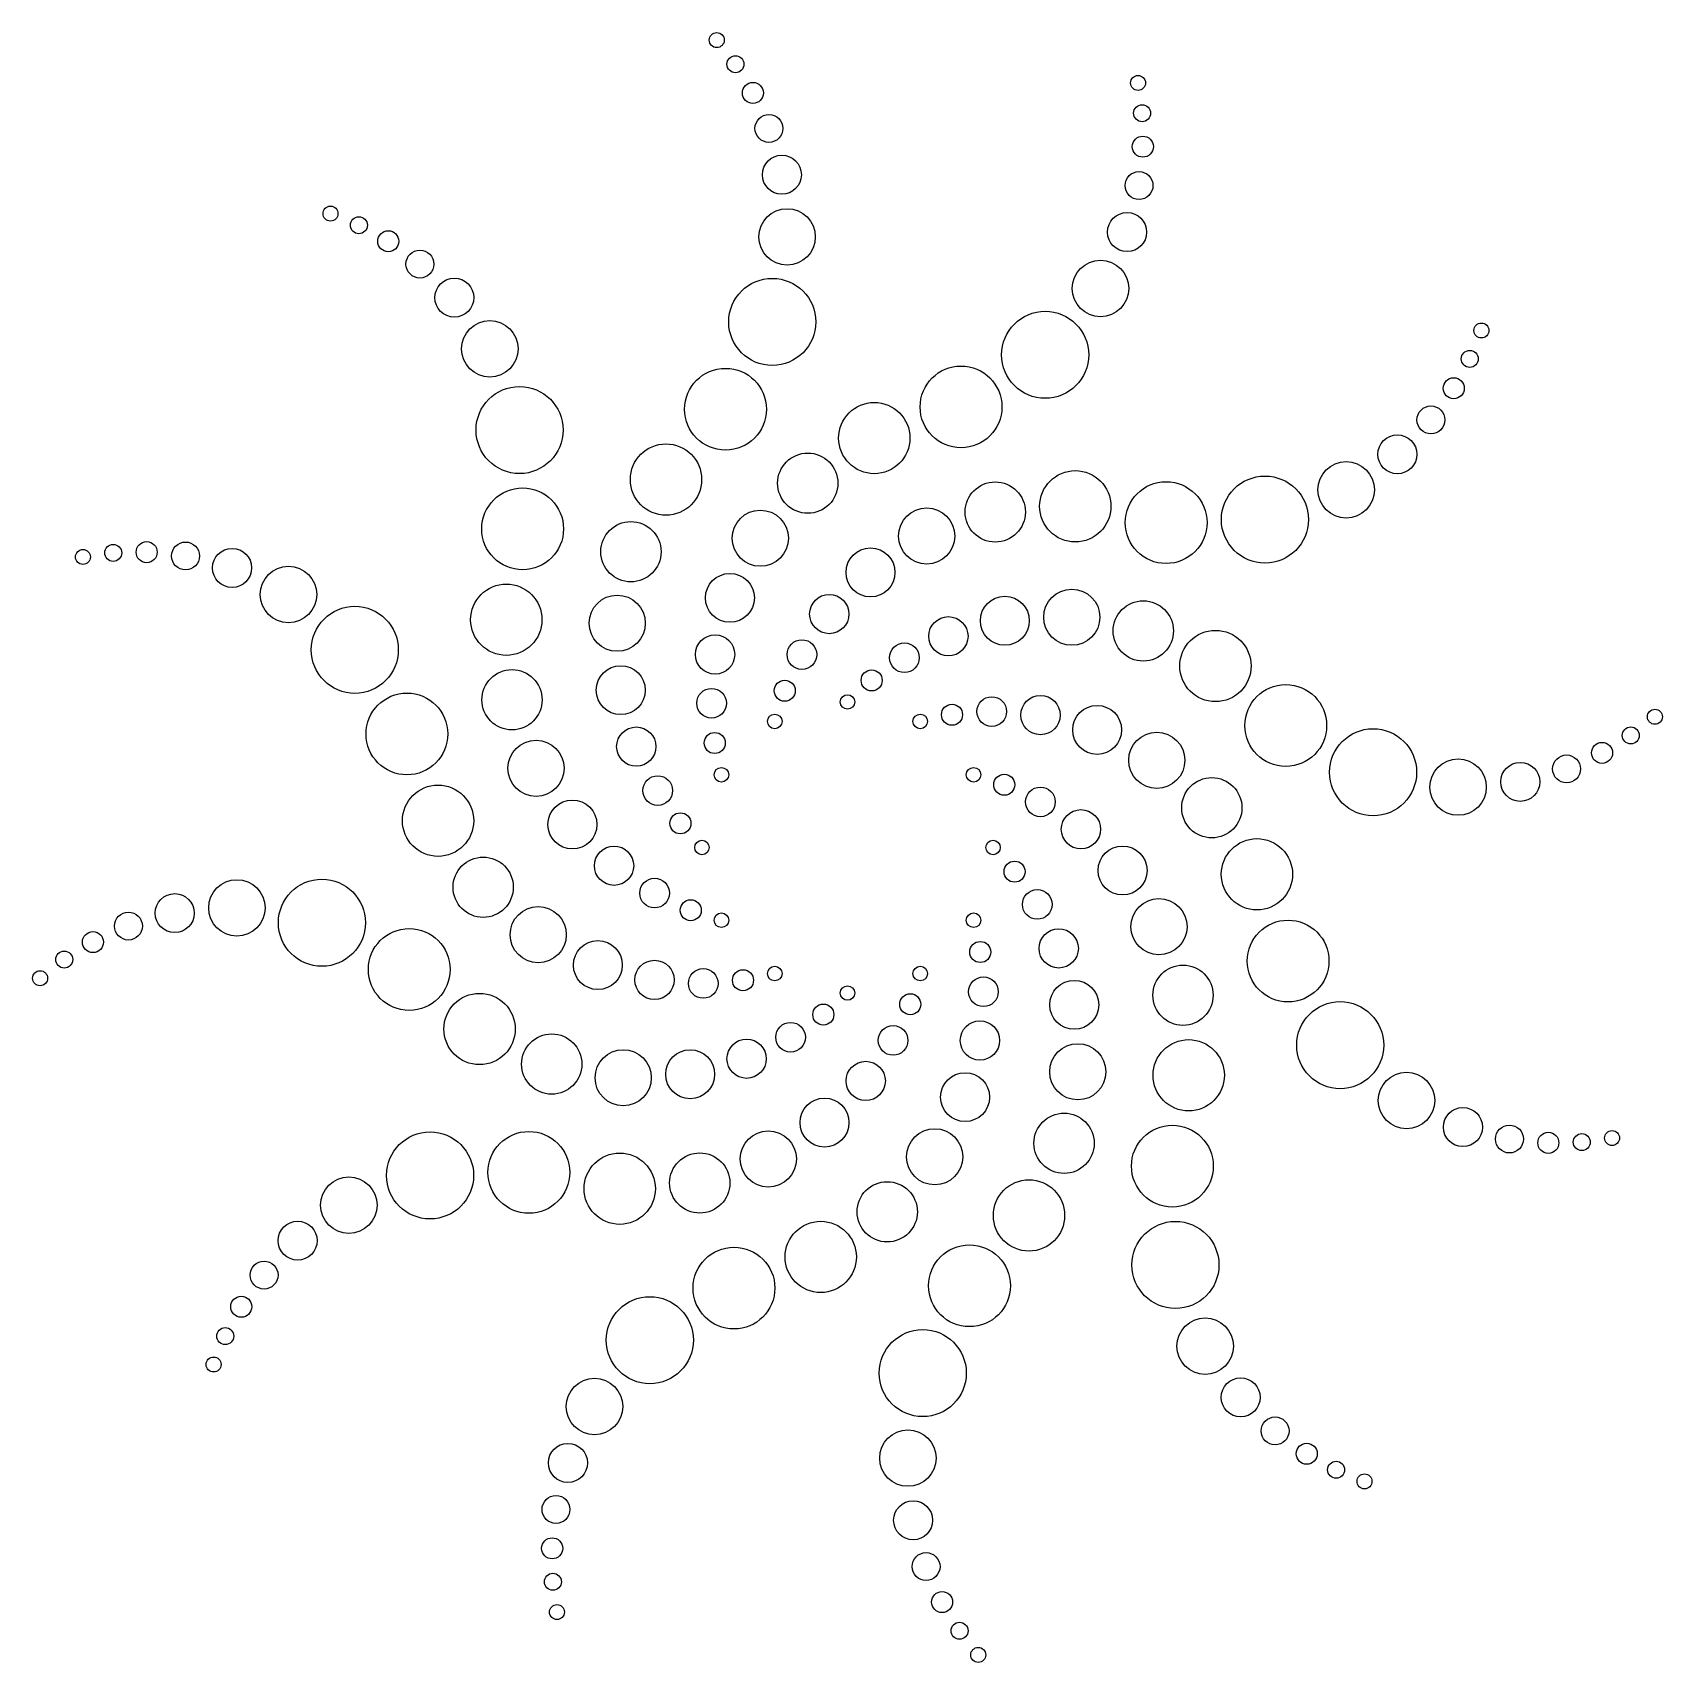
# Model space of a CAD drawing. Extents: x -56 to 56, y -56 to 56.
import ezdxf

# ---------------------------------------------------------------- set-up
doc = ezdxf.new("R2010")
doc.units = 0

msp = doc.modelspace()

# ---------------------------------------------------------------- linework, layer by layer
for centre, radius in [((-8.98, 55.47), 0.514), ((-7.7, 53.81), 0.583), ((19.96, 52.53), 0.514), ((-6.5, 51.84), 0.722), ((20.24, 50.45), 0.583), ((-5.4, 49.4), 0.958), ((20.29, 48.15), 0.722), ((-4.51, 46.22), 1.34), ((20.03, 45.48), 0.958), ((-35.52, 43.55), 0.514), ((-4.15, 41.95), 1.94), ((-33.57, 42.75), 0.583), ((19.21, 42.28), 1.34), ((-31.55, 41.65), 0.722), ((-29.38, 40.08), 0.958), ((17.38, 38.41), 1.94), ((-27.01, 37.78), 1.34), ((-5.17, 36.11), 2.99), ((-24.57, 34.26), 1.94), ((13.58, 33.85), 2.99), ((43.55, 35.52), 0.514), ((42.75, 33.57), 0.583), ((-8.38, 30.11), 2.81), ((7.8, 30.27), 2.81), ((-22.53, 28.68), 2.99), ((41.65, 31.55), 0.722), ((1.84, 28.13), 2.45), ((40.08, 29.38), 0.958), ((37.78, 27.01), 1.34), ((-12.47, 25.28), 2.45), ((-2.73, 25.03), 2.07), ((15.65, 23.44), 2.45), ((34.26, 24.57), 1.94), ((-22.32, 21.89), 2.81), ((10.15, 23.05), 2.07), ((21.89, 22.32), 2.81), ((28.68, 22.53), 2.99), ((-5.99, 21.25), 1.93), ((5.44, 21.4), 1.93), ((-14.88, 20.32), 2.07), ((-52.53, 19.96), 0.514), ((-50.45, 20.24), 0.583), ((-48.15, 20.29), 0.722), ((-45.48, 20.03), 0.958), ((-42.28, 19.21), 1.34), ((1.58, 18.9), 1.68), ((-38.41, 17.38), 1.94), ((-23.44, 15.65), 2.45), ((-8.08, 17.15), 1.68), ((-15.82, 15.41), 1.93), ((-1.25, 16.04), 1.35), ((10.81, 15.58), 1.68), ((15.41, 15.82), 1.93), ((20.32, 14.88), 2.07), ((-33.85, 13.58), 2.99), ((6.93, 14.51), 1.35), ((-9.1, 13.26), 1.35), ((25.28, 12.47), 2.45), ((-3.13, 13.25), 1.02), ((3.91, 13.04), 1.02), ((-15.58, 10.81), 1.68), ((-23.05, 10.15), 2.07), ((-4.31, 10.77), 0.724), ((1.66, 11.48), 0.724), ((-30.27, 7.8), 2.81), ((-9.34, 9.91), 1.02), ((0, 10), 0.5), ((9.91, 9.34), 1.02), ((13.26, 9.1), 1.35), ((30.11, 8.38), 2.81), ((-5, 8.66), 0.5), ((5, 8.66), 0.5), ((7.18, 9.12), 0.724), ((17.15, 8.08), 1.68), ((55.47, 8.98), 0.514), ((-14.51, 6.93), 1.35), ((-9.12, 7.18), 0.724), ((21.25, 5.99), 1.93), ((36.11, 5.17), 2.99), ((53.81, 7.7), 0.583), ((-21.4, 5.44), 1.93), ((51.84, 6.5), 0.722), ((41.95, 4.15), 1.94), ((46.22, 4.51), 1.34), ((49.4, 5.4), 0.958), ((-13.04, 3.91), 1.02), ((-8.66, 5), 0.5), ((8.66, 5), 0.5), ((10.77, 4.31), 0.724), ((25.03, 2.73), 2.07), ((-28.13, 1.84), 2.45), ((13.25, 3.13), 1.02), ((-18.9, 1.58), 1.68), ((-11.48, 1.66), 0.724), ((16.04, 1.25), 1.35), ((-16.04, -1.25), 1.35), ((-10, 0), 0.5), ((10, 0), 0.5), ((18.9, -1.58), 1.68), ((28.13, -1.84), 2.45), ((-25.03, -2.73), 2.07), ((11.48, -1.66), 0.724), ((-41.95, -4.15), 1.94), ((-36.11, -5.17), 2.99), ((-13.25, -3.13), 1.02), ((-46.22, -4.51), 1.34), ((13.04, -3.91), 1.02), ((-49.4, -5.4), 0.958), ((-21.25, -5.99), 1.93), ((-10.77, -4.31), 0.724), ((21.4, -5.44), 1.93), ((-30.11, -8.38), 2.81), ((-8.66, -5), 0.5), ((8.66, -5), 0.5), ((14.51, -6.93), 1.35), ((30.27, -7.8), 2.81), ((-51.84, -6.5), 0.722), ((-17.15, -8.08), 1.68), ((9.12, -7.18), 0.724), ((-53.81, -7.7), 0.583), ((-13.26, -9.1), 1.35), ((-55.47, -8.98), 0.514), ((-9.91, -9.34), 1.02), ((-7.18, -9.12), 0.724), ((-5, -8.66), 0.5), ((5, -8.66), 0.5), ((9.34, -9.91), 1.02), ((23.05, -10.15), 2.07), ((-25.28, -12.47), 2.45), ((0, -10), 0.5), ((4.31, -10.77), 0.724), ((15.58, -10.81), 1.68), ((-1.66, -11.48), 0.724), ((33.85, -13.58), 2.99), ((-3.91, -13.04), 1.02), ((3.13, -13.25), 1.02), ((9.1, -13.26), 1.35), ((-20.32, -14.88), 2.07), ((-6.93, -14.51), 1.35), ((23.44, -15.65), 2.45), ((-15.41, -15.82), 1.93), ((-10.81, -15.58), 1.68), ((15.82, -15.41), 1.93), ((1.25, -16.04), 1.35), ((8.08, -17.15), 1.68), ((38.41, -17.38), 1.94), ((-1.58, -18.9), 1.68), ((42.28, -19.21), 1.34), ((14.88, -20.32), 2.07), ((-28.68, -22.53), 2.99), ((-21.89, -22.32), 2.81), ((-5.44, -21.4), 1.93), ((5.99, -21.25), 1.93), ((22.32, -21.89), 2.81), ((45.48, -20.03), 0.958), ((48.15, -20.29), 0.722), ((50.45, -20.24), 0.583), ((52.53, -19.96), 0.514), ((-15.65, -23.44), 2.45), ((-10.15, -23.05), 2.07), ((-34.26, -24.57), 1.94), ((2.73, -25.03), 2.07), ((12.47, -25.28), 2.45), ((-37.78, -27.01), 1.34), ((-1.84, -28.13), 2.45), ((22.53, -28.68), 2.99), ((-7.8, -30.27), 2.81), ((8.38, -30.11), 2.81), ((-40.08, -29.38), 0.958), ((-41.65, -31.55), 0.722), ((-13.58, -33.85), 2.99), ((24.57, -34.26), 1.94), ((-42.75, -33.57), 0.583), ((5.17, -36.11), 2.99), ((-43.55, -35.52), 0.514), ((-17.38, -38.41), 1.94), ((27.01, -37.78), 1.34), ((29.38, -40.08), 0.958), ((4.15, -41.95), 1.94), ((-19.21, -42.28), 1.34), ((31.55, -41.65), 0.722), ((33.57, -42.75), 0.583), ((35.52, -43.55), 0.514), ((-20.03, -45.48), 0.958), ((4.51, -46.22), 1.34), ((-20.29, -48.15), 0.722), ((5.4, -49.4), 0.958), ((-20.24, -50.45), 0.583), ((6.5, -51.84), 0.722), ((-19.96, -52.53), 0.514), ((7.7, -53.81), 0.583), ((8.98, -55.47), 0.514)]:
    msp.add_circle(centre, radius)

doc.saveas('drawing.dxf')
